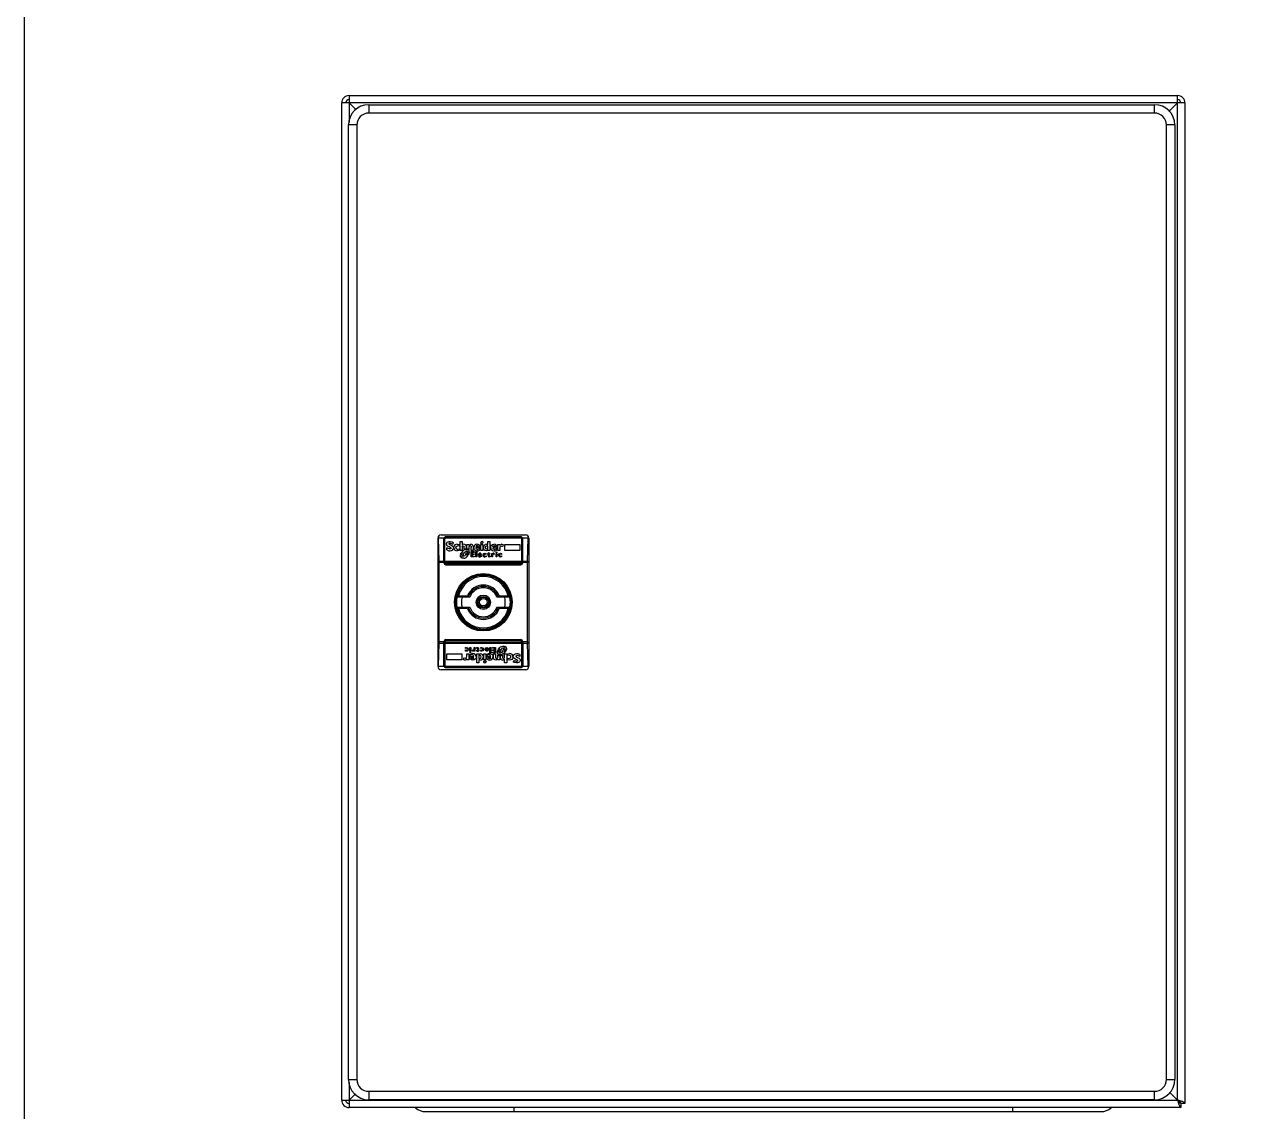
# Model space of a CAD drawing. Header units: millimetres. Extents: x 46697 to 52144, y 25488 to 34806.
# Drawn here: x 46738.1 to 47099.5, y 28172.3 to 28494.6 of the extents above; entities that cross this region are included whole.
import ezdxf

# ---------------------------------------------------------------- set-up
doc = ezdxf.new("R2010")
doc.units = ezdxf.units.MM
doc.layers.add('! NO PLOT !', color=7, linetype='Continuous', true_color=0xff75dd, plot=False)
doc.layers.add('000-PI-ORMAR', color=51, linetype='Continuous')

# ---------------------------------------------------------------- blocks, each defined once
blk = doc.blocks.new('NSYCRN325150_front')
at = {"layer": '000-PI-ORMAR'}
for p, q in [((48103.84, 28119.22), (48103.84, 28111.27)), ((48103.84, 28119.22), (48349.44, 28119.22)), ((48349.44, 27821.42), (48349.44, 28119.22)), ((48101.64, 27821.42), (48101.64, 28117.02)), ((48351.64, 28117.02), (48101.64, 28117.02)), ((48103.84, 28117.02), (48105.89, 28114.97)), ((48109.64, 28116.52), (48109.64, 28114.02)), ((48109.64, 28116.52), (48342.64, 28116.52)), ((48342.64, 28114.02), (48342.64, 28116.52)), ((48349.44, 28117.02), (48346.89, 28114.47)), ((48351.64, 28117.02), (48351.64, 27820.42)), ((48342.64, 28114.02), (48109.64, 28114.02)), ((48103.64, 27827.52), (48103.64, 28110.52)), ((48106.14, 28110.52), (48103.64, 28110.52)), ((48106.14, 28110.52), (48106.14, 27827.52)), ((48346.14, 27827.52), (48346.14, 28110.52)), ((48348.64, 28110.52), (48346.14, 28110.52)), ((48348.64, 28110.52), (48348.64, 27827.52)), ((48131.14, 27989.02), (48156.14, 27989.02)), ((48154.74, 27988.42), (48132.54, 27988.42)), ((48132.54, 27988.17), (48154.74, 27988.17)), ((48130.14, 27988.02), (48130.14, 27950.02)), ((48130.53, 27981.23), (48130.34, 27987.98)), ((48131.96, 27987.98), (48130.34, 27987.98)), ((48131.94, 27980.72), (48131.94, 27987.82)), ((48132.19, 27980.72), (48132.19, 27987.82)), ((48155.06, 27987.98), (48132.22, 27987.98)), ((48132.73, 27986.1), (48132.73, 27986.36)), ((48132.78, 27984.57), (48132.83, 27985.13)), ((48133.7, 27986.51), (48133.45, 27986.41)), ((48133.45, 27986.41), (48133.45, 27986.31)), ((48133.55, 27987.02), (48133.85, 27987.02)), ((48133.6, 27984.82), (48133.75, 27984.82)), ((48134.67, 27986.77), (48134.62, 27986.26)), ((48134.62, 27985.64), (48134.77, 27985.13)), ((48134.77, 27985.13), (48134.77, 27984.98)), ((48134.88, 27985.13), (48134.88, 27985.39)), ((48135.85, 27986.2), (48136.51, 27986.1)), ((48136.51, 27985.59), (48136.05, 27985.74)), ((48136.1, 27984.72), (48136.56, 27984.82)), ((48136.51, 27986.1), (48136.51, 27985.59)), ((48136.56, 27984.82), (48136.56, 27984.47)), ((48136.72, 27984.31), (48136.72, 27987.02)), ((48136.72, 27987.02), (48137.33, 27987.02)), ((48137.33, 27987.02), (48137.33, 27985.95)), ((48137.33, 27985.44), (48137.33, 27984.31)), ((48137.94, 27984.72), (48137.94, 27985.39)), ((48138.55, 27984.88), (48137.94, 27984.72)), ((48138.5, 27984.62), (48138.76, 27984.62)), ((48138.55, 27985.59), (48138.55, 27984.88)), ((48138.76, 27984.88), (48138.76, 27986.15)), ((48138.76, 27986.15), (48139.37, 27986.15)), ((48139.37, 27986.15), (48139.37, 27985.95)), ((48139.68, 27985.74), (48139.37, 27985.44)), ((48139.37, 27985.44), (48139.37, 27984.62)), ((48139.83, 27985.74), (48139.68, 27985.74)), ((48140.04, 27984.31), (48140.04, 27985.28)), ((48140.6, 27985.64), (48140.6, 27984.31)), ((48140.8, 27985.08), (48140.8, 27985.28)), ((48142.69, 27985.13), (48141.42, 27985.13)), ((48141.47, 27985.44), (48142.13, 27985.44)), ((48141.93, 27984.67), (48142.03, 27984.67)), ((48142.69, 27985.34), (48142.69, 27985.13)), ((48142.69, 27984.93), (48142.69, 27984.57)), ((48142.85, 27986.51), (48142.85, 27986.61)), ((48143, 27986.36), (48142.85, 27986.51)), ((48142.9, 27984.31), (48142.9, 27986.15)), ((48142.9, 27986.15), (48143.51, 27986.15)), ((48143.26, 27987.02), (48143.41, 27987.02)), ((48143.41, 27987.02), (48143.51, 27986.92)), ((48143.51, 27986.92), (48143.51, 27986.66)), ((48143.51, 27986.15), (48143.51, 27984.31)), ((48143.66, 27985.18), (48143.66, 27985.28)), ((48144.53, 27986.2), (48144.99, 27986.1)), ((48144.99, 27985.69), (48144.69, 27985.74)), ((48144.99, 27986.1), (48144.99, 27987.02)), ((48144.99, 27987.02), (48145.61, 27987.02)), ((48144.99, 27984.88), (48144.99, 27985.69)), ((48145.61, 27987.02), (48145.61, 27984.31)), ((48145.81, 27985.13), (48145.81, 27985.34)), ((48146.42, 27985.44), (48147.14, 27985.44)), ((48147.7, 27985.13), (48146.42, 27985.08)), ((48146.93, 27984.67), (48147.09, 27984.67)), ((48147.7, 27985.28), (48147.7, 27985.13)), ((48147.7, 27984.93), (48147.7, 27984.57)), ((48147.96, 27984.31), (48147.96, 27986.15)), ((48147.96, 27986.15), (48148.57, 27986.15)), ((48148.57, 27986.15), (48148.62, 27985.8)), ((48148.57, 27984.98), (48148.57, 27984.31)), ((48149.28, 27985.49), (48148.98, 27985.59)), ((48150.05, 27984.31), (48150.05, 27986.15)), ((48150.05, 27986.15), (48154.44, 27986.15)), ((48154.44, 27986.15), (48154.44, 27984.31)), ((48155.09, 27980.72), (48155.09, 27987.82)), ((48156.94, 27987.98), (48155.32, 27987.98)), ((48155.34, 27980.72), (48155.34, 27987.82)), ((48156.75, 27981.23), (48156.94, 27987.98)), ((48157.14, 27988.02), (48157.14, 27950.02)), ((48130.53, 27981.23), (48131.94, 27981.23)), ((48132.19, 27981.23), (48155.09, 27981.23)), ((48137.33, 27984.31), (48136.72, 27984.31)), ((48136.82, 27983.04), (48136.92, 27983.14)), ((48136.82, 27982.78), (48136.82, 27983.04)), ((48137.38, 27983.34), (48136.92, 27983.39)), ((48136.92, 27983.14), (48137.33, 27983.14)), ((48137.07, 27983.6), (48137.43, 27983.6)), ((48137.48, 27983.75), (48137.18, 27983.8)), ((48137.23, 27982.58), (48137.38, 27982.58)), ((48137.33, 27983.14), (48137.38, 27983.34)), ((48137.43, 27983.6), (48137.48, 27983.75)), ((48137.84, 27982.07), (48137.43, 27982.07)), ((48139.07, 27984.06), (48138.45, 27984.06)), ((48138.45, 27983.29), (48138.61, 27983.8)), ((48138.61, 27983.8), (48139.01, 27983.8)), ((48138.86, 27983.14), (48138.76, 27983.04)), ((48138.76, 27983.04), (48138.76, 27982.93)), ((48138.76, 27982.93), (48139.17, 27982.93)), ((48138.96, 27983.55), (48138.86, 27983.39)), ((48138.86, 27983.39), (48139.37, 27983.39)), ((48139.32, 27983.14), (48138.86, 27983.14)), ((48139.47, 27983.55), (48138.96, 27983.55)), ((48139.01, 27983.8), (48139.07, 27984.06)), ((48139.37, 27983.39), (48139.32, 27983.14)), ((48139.47, 27983.91), (48139.47, 27983.55)), ((48140.6, 27984.31), (48140.04, 27984.31)), ((48140.04, 27982.47), (48140.04, 27984.06)), ((48140.04, 27984.06), (48140.96, 27984.06)), ((48140.96, 27982.47), (48140.04, 27982.47)), ((48140.29, 27983.8), (48140.29, 27983.39)), ((48140.96, 27983.8), (48140.29, 27983.8)), ((48140.29, 27983.39), (48140.91, 27983.39)), ((48140.29, 27983.14), (48140.29, 27982.68)), ((48140.91, 27983.14), (48140.29, 27983.14)), ((48140.29, 27982.68), (48140.96, 27982.68)), ((48140.91, 27983.39), (48140.91, 27983.14)), ((48140.96, 27984.06), (48140.96, 27983.8)), ((48140.96, 27982.68), (48140.96, 27982.47)), ((48141.42, 27982.47), (48141.42, 27984.06)), ((48141.42, 27984.06), (48141.67, 27984.06)), ((48141.67, 27982.47), (48141.42, 27982.47)), ((48141.67, 27984.06), (48141.67, 27982.47)), ((48142.54, 27983.29), (48142.39, 27983.14)), ((48142.39, 27983.14), (48142.85, 27983.14)), ((48143.1, 27982.93), (48142.39, 27982.93)), ((48142.69, 27983.29), (48142.54, 27983.29)), ((48142.59, 27982.68), (48142.69, 27982.68)), ((48143.05, 27982.53), (48142.64, 27982.42)), ((48142.85, 27983.14), (48142.69, 27983.29)), ((48142.69, 27982.68), (48143.05, 27982.78)), ((48143.51, 27984.31), (48142.9, 27984.31)), ((48143.05, 27982.78), (48143.05, 27982.53)), ((48143.56, 27982.88), (48143.56, 27983.09)), ((48143.82, 27982.99), (48143.82, 27982.88)), ((48143.82, 27982.88), (48144.07, 27982.68)), ((48144.38, 27983.19), (48144.07, 27983.29)), ((48144.07, 27982.68), (48144.43, 27982.73)), ((48144.43, 27982.47), (48144.07, 27982.42)), ((48144.12, 27983.55), (48144.38, 27983.5)), ((48144.38, 27983.5), (48144.38, 27983.19)), ((48144.43, 27982.73), (48144.43, 27982.47)), ((48144.99, 27984.42), (48144.53, 27984.26)), ((48144.89, 27983.34), (48145.3, 27983.75)), ((48145.04, 27983.29), (48144.89, 27983.34)), ((48144.99, 27984.31), (48144.99, 27984.42)), ((48145.61, 27984.31), (48144.99, 27984.31)), ((48145.04, 27982.83), (48145.04, 27983.29)), ((48145.3, 27983.75), (48145.3, 27983.5)), ((48145.3, 27983.5), (48145.61, 27983.5)), ((48145.3, 27983.29), (48145.3, 27982.78)), ((48145.61, 27983.29), (48145.3, 27983.29)), ((48145.3, 27982.78), (48145.4, 27982.68)), ((48145.66, 27982.47), (48145.35, 27982.42)), ((48145.4, 27982.68), (48145.66, 27982.73)), ((48145.61, 27983.5), (48145.61, 27983.29)), ((48145.66, 27982.73), (48145.66, 27982.47)), ((48146.12, 27982.47), (48146.12, 27983.5)), ((48146.12, 27983.5), (48146.37, 27983.5)), ((48146.37, 27982.47), (48146.12, 27982.47)), ((48146.37, 27983.5), (48146.37, 27983.39)), ((48146.37, 27982.93), (48146.37, 27982.47)), ((48146.78, 27983.19), (48146.58, 27983.29)), ((48146.93, 27983.39), (48146.78, 27983.19)), ((48147.39, 27983.8), (48147.5, 27983.91)), ((48147.39, 27983.7), (48147.39, 27983.8)), ((48147.65, 27983.7), (48147.39, 27983.7)), ((48147.39, 27982.47), (48147.39, 27983.5)), ((48147.39, 27983.5), (48147.65, 27983.5)), ((48147.65, 27982.47), (48147.39, 27982.47)), ((48147.5, 27983.91), (48147.65, 27983.91)), ((48147.65, 27983.91), (48147.65, 27983.7)), ((48147.65, 27983.5), (48147.65, 27982.47)), ((48148.57, 27984.31), (48147.96, 27984.31)), ((48148.67, 27983.29), (48148.57, 27983.29)), ((48148.98, 27982.47), (48148.62, 27982.42)), ((48148.98, 27983.19), (48148.67, 27983.29)), ((48148.72, 27983.55), (48148.98, 27983.5)), ((48148.72, 27982.68), (48148.98, 27982.73)), ((48148.98, 27983.5), (48148.98, 27983.19)), ((48148.98, 27982.73), (48148.98, 27982.47)), ((48154.44, 27984.31), (48150.05, 27984.31)), ((48155.34, 27981.23), (48156.75, 27981.23)), ((48130.53, 27957.27), (48130.53, 27980.77)), ((48131.94, 27980.77), (48130.53, 27980.77)), ((48155.09, 27980.77), (48132.19, 27980.77)), ((48154.74, 27980.37), (48132.54, 27980.37)), ((48132.54, 27980.12), (48154.74, 27980.12)), ((48156.75, 27980.77), (48155.34, 27980.77)), ((48156.75, 27957.27), (48156.75, 27980.77)), ((48139.61, 27970.52), (48135.78, 27970.52)), ((48136.28, 27970.92), (48138.91, 27970.92)), ((48151.5, 27970.52), (48147.67, 27970.52)), ((48148.37, 27970.92), (48151, 27970.92)), ((48135.78, 27967.52), (48139.61, 27967.52)), ((48138.91, 27967.12), (48136.28, 27967.12)), ((48147.67, 27967.52), (48151.5, 27967.52)), ((48151, 27967.12), (48148.37, 27967.12)), ((48130.34, 27950.07), (48130.53, 27956.82)), ((48131.94, 27957.27), (48130.53, 27957.27)), ((48131.94, 27956.82), (48130.53, 27956.82)), ((48131.94, 27950.22), (48131.94, 27957.32)), ((48132.19, 27957.32), (48132.19, 27950.22)), ((48132.19, 27957.27), (48155.09, 27957.27)), ((48155.09, 27956.82), (48132.19, 27956.82)), ((48132.54, 27957.92), (48154.74, 27957.92)), ((48154.74, 27957.67), (48132.54, 27957.67)), ((48138.3, 27955.57), (48138.66, 27955.63)), ((48141.62, 27955.57), (48141.93, 27955.63)), ((48142.85, 27955.57), (48143.21, 27955.63)), ((48144.23, 27955.52), (48144.64, 27955.63)), ((48149.44, 27955.98), (48149.85, 27955.98)), ((48155.09, 27950.22), (48155.09, 27957.32)), ((48155.34, 27957.32), (48155.34, 27950.22)), ((48156.75, 27957.27), (48155.34, 27957.27)), ((48156.75, 27956.82), (48155.34, 27956.82)), ((48156.94, 27950.07), (48156.75, 27956.82)), ((48132.84, 27951.9), (48132.84, 27953.74)), ((48132.84, 27953.74), (48137.23, 27953.74)), ((48137.23, 27953.74), (48137.23, 27951.9)), ((48138, 27952.56), (48138.3, 27952.46)), ((48138.3, 27955.32), (48138.3, 27955.57)), ((48138.56, 27955.37), (48138.3, 27955.32)), ((48138.3, 27954.55), (48138.3, 27954.86)), ((48138.3, 27954.86), (48138.61, 27954.76)), ((48138.56, 27954.5), (48138.3, 27954.55)), ((48138.61, 27954.76), (48138.71, 27954.76)), ((48138.71, 27951.9), (48138.66, 27952.25)), ((48138.71, 27953.07), (48138.71, 27953.74)), ((48138.71, 27953.74), (48139.32, 27953.74)), ((48139.32, 27953.74), (48139.32, 27951.9)), ((48139.58, 27953.12), (48139.58, 27953.48)), ((48139.58, 27952.92), (48140.86, 27952.97)), ((48139.58, 27952.76), (48139.58, 27952.92)), ((48139.63, 27954.55), (48139.63, 27955.57)), ((48139.63, 27955.57), (48139.89, 27955.57)), ((48139.89, 27954.55), (48139.63, 27954.55)), ((48139.63, 27954.14), (48139.63, 27954.35)), ((48139.63, 27954.35), (48139.89, 27954.35)), ((48139.78, 27954.14), (48139.63, 27954.14)), ((48139.89, 27954.25), (48139.78, 27954.14)), ((48139.89, 27955.57), (48139.89, 27954.55)), ((48139.89, 27954.35), (48139.89, 27954.25)), ((48140.86, 27952.61), (48140.14, 27952.61)), ((48140.35, 27953.38), (48140.19, 27953.38)), ((48140.35, 27954.66), (48140.5, 27954.86)), ((48140.5, 27954.86), (48140.7, 27954.76)), ((48140.91, 27955.11), (48140.91, 27955.57)), ((48140.91, 27955.57), (48141.16, 27955.57)), ((48140.91, 27954.55), (48140.91, 27954.66)), ((48141.16, 27954.55), (48140.91, 27954.55)), ((48141.16, 27955.57), (48141.16, 27954.55)), ((48141.47, 27952.92), (48141.47, 27952.71)), ((48141.62, 27955.32), (48141.62, 27955.57)), ((48141.88, 27955.37), (48141.62, 27955.32)), ((48141.67, 27954.55), (48141.67, 27954.76)), ((48141.67, 27954.76), (48141.98, 27954.76)), ((48141.98, 27954.55), (48141.67, 27954.55)), ((48141.67, 27951.03), (48141.67, 27953.74)), ((48141.67, 27953.74), (48142.29, 27953.74)), ((48141.98, 27955.27), (48141.88, 27955.37)), ((48141.98, 27954.76), (48141.98, 27955.27)), ((48142.39, 27954.71), (48141.98, 27954.3)), ((48141.98, 27954.3), (48141.98, 27954.55)), ((48142.24, 27955.22), (48142.24, 27954.76)), ((48142.24, 27954.76), (48142.39, 27954.71)), ((48142.29, 27953.63), (48142.75, 27953.79)), ((48142.29, 27953.74), (48142.29, 27953.63)), ((48142.29, 27953.17), (48142.29, 27952.36)), ((48142.29, 27952.36), (48142.59, 27952.31)), ((48142.85, 27955.32), (48142.85, 27955.57)), ((48143.21, 27955.37), (48142.85, 27955.32)), ((48142.9, 27954.55), (48142.9, 27954.86)), ((48142.9, 27954.86), (48143.21, 27954.76)), ((48143.16, 27954.5), (48142.9, 27954.55)), ((48143.46, 27955.17), (48143.21, 27955.37)), ((48143.46, 27955.06), (48143.46, 27955.17)), ((48143.62, 27952.87), (48143.62, 27952.76)), ((48143.72, 27955.17), (48143.72, 27954.96)), ((48143.77, 27951.9), (48143.77, 27953.74)), ((48143.77, 27953.74), (48144.38, 27953.74)), ((48144.18, 27955.11), (48144.89, 27955.11)), ((48144.23, 27955.27), (48144.23, 27955.52)), ((48144.59, 27955.37), (48144.23, 27955.27)), ((48144.38, 27953.74), (48144.38, 27951.9)), ((48144.43, 27954.91), (48144.59, 27954.76)), ((48144.89, 27954.91), (48144.43, 27954.91)), ((48144.69, 27955.37), (48144.59, 27955.37)), ((48144.59, 27954.76), (48144.74, 27954.76)), ((48144.59, 27953.12), (48144.59, 27953.48)), ((48144.59, 27952.71), (48144.59, 27952.92)), ((48144.59, 27952.92), (48145.86, 27952.92)), ((48144.74, 27954.76), (48144.89, 27954.91)), ((48145.81, 27952.61), (48145.15, 27952.61)), ((48145.35, 27953.38), (48145.25, 27953.38)), ((48145.61, 27953.99), (48145.61, 27955.57)), ((48145.61, 27955.57), (48145.86, 27955.57)), ((48145.86, 27953.99), (48145.61, 27953.99)), ((48145.86, 27955.57), (48145.86, 27953.99)), ((48146.32, 27955.37), (48146.32, 27955.57)), ((48146.32, 27955.57), (48147.24, 27955.57)), ((48146.99, 27955.37), (48146.32, 27955.37)), ((48146.32, 27953.99), (48146.32, 27954.25)), ((48146.32, 27954.25), (48146.99, 27954.25)), ((48147.24, 27953.99), (48146.32, 27953.99)), ((48146.38, 27954.66), (48146.38, 27954.91)), ((48146.38, 27954.91), (48146.99, 27954.91)), ((48146.99, 27954.66), (48146.38, 27954.66)), ((48146.48, 27952.97), (48146.48, 27952.76)), ((48146.68, 27952.41), (48146.68, 27953.74)), ((48146.68, 27953.74), (48147.24, 27953.74)), ((48146.99, 27954.91), (48146.99, 27955.37)), ((48146.99, 27954.25), (48146.99, 27954.66)), ((48147.24, 27955.57), (48147.24, 27953.99)), ((48147.24, 27953.74), (48147.24, 27952.76)), ((48147.45, 27952.31), (48147.6, 27952.31)), ((48147.6, 27952.31), (48147.91, 27952.61)), ((48147.81, 27954.14), (48147.81, 27954.5)), ((48147.81, 27954.5), (48148.32, 27954.5)), ((48147.91, 27954.66), (48147.96, 27954.91)), ((48148.42, 27954.66), (48147.91, 27954.66)), ((48147.91, 27952.61), (48147.91, 27953.43)), ((48147.91, 27951.9), (48147.91, 27952.1)), ((48147.96, 27954.91), (48148.42, 27954.91)), ((48148.52, 27955.11), (48148.11, 27955.11)), ((48148.27, 27954.25), (48148.21, 27953.99)), ((48148.21, 27953.99), (48148.83, 27953.99)), ((48148.67, 27954.25), (48148.27, 27954.25)), ((48148.32, 27954.5), (48148.42, 27954.66)), ((48148.42, 27954.91), (48148.52, 27955.01)), ((48148.52, 27955.01), (48148.52, 27955.11)), ((48148.78, 27953.43), (48148.52, 27953.43)), ((48148.52, 27953.17), (48148.52, 27951.9)), ((48148.83, 27954.76), (48148.67, 27954.25)), ((48148.73, 27953.17), (48149.34, 27953.33)), ((48148.73, 27952.46), (48148.73, 27953.17)), ((48149.34, 27953.33), (48149.34, 27952.66)), ((48149.85, 27954.45), (48149.8, 27954.3)), ((48149.8, 27954.3), (48150.1, 27954.25)), ((48150.21, 27954.45), (48149.85, 27954.45)), ((48150.05, 27955.47), (48149.9, 27955.47)), ((48149.95, 27954.91), (48149.9, 27954.71)), ((48149.9, 27954.71), (48150.36, 27954.66)), ((48150.36, 27954.91), (48149.95, 27954.91)), ((48149.95, 27952.61), (48149.95, 27953.74)), ((48149.95, 27953.74), (48150.56, 27953.74)), ((48149.95, 27951.03), (48149.95, 27952.1)), ((48150.46, 27955.01), (48150.36, 27954.91)), ((48150.46, 27955.27), (48150.46, 27955.01)), ((48150.56, 27953.74), (48150.56, 27951.03)), ((48150.72, 27953.22), (48150.72, 27953.58)), ((48151.18, 27953.33), (48150.72, 27953.22)), ((48150.77, 27951.95), (48150.77, 27952.46)), ((48150.77, 27952.46), (48151.23, 27952.31)), ((48152.4, 27952.92), (48152.4, 27952.66)), ((48152.51, 27952.92), (48152.51, 27953.07)), ((48152.66, 27952.41), (48152.51, 27952.92)), ((48153.68, 27953.22), (48153.53, 27953.22)), ((48154.5, 27953.48), (48154.45, 27952.92)), ((48130.34, 27950.07), (48131.96, 27950.07)), ((48156.14, 27949.02), (48131.14, 27949.02)), ((48132.22, 27950.07), (48155.06, 27950.07)), ((48154.74, 27949.87), (48132.54, 27949.87)), ((48132.54, 27949.62), (48154.74, 27949.62)), ((48137.23, 27951.9), (48132.84, 27951.9)), ((48139.32, 27951.9), (48138.71, 27951.9)), ((48142.29, 27951.03), (48141.67, 27951.03)), ((48142.29, 27951.95), (48142.29, 27951.03)), ((48142.75, 27951.85), (48142.29, 27951.95)), ((48144.38, 27951.9), (48143.77, 27951.9)), ((48143.77, 27951.13), (48143.77, 27951.39)), ((48143.87, 27951.03), (48143.77, 27951.13)), ((48144.02, 27951.03), (48143.87, 27951.03)), ((48144.28, 27951.69), (48144.43, 27951.54)), ((48144.43, 27951.54), (48144.43, 27951.44)), ((48148.52, 27951.9), (48147.91, 27951.9)), ((48150.56, 27951.03), (48149.95, 27951.03)), ((48151.43, 27951.85), (48150.77, 27951.95)), ((48152.61, 27951.28), (48152.66, 27951.79)), ((48153.73, 27951.03), (48153.43, 27951.03)), ((48153.58, 27951.54), (48153.83, 27951.64)), ((48153.83, 27951.64), (48153.83, 27951.74)), ((48154.55, 27951.95), (48154.55, 27951.69)), ((48155.32, 27950.07), (48156.94, 27950.07)), ((48103.64, 27827.52), (48106.14, 27827.52)), ((48103.84, 27826.78), (48103.84, 27819.22)), ((48346.14, 27827.52), (48348.64, 27827.52)), ((48105.69, 27823.28), (48103.84, 27821.42)), ((48109.64, 27824.02), (48342.64, 27824.02)), ((48109.64, 27824.02), (48109.64, 27821.52)), ((48342.64, 27821.52), (48342.64, 27824.02)), ((48349.44, 27821.42), (48347.09, 27823.78)), ((48101.64, 27821.42), (48349.44, 27821.42)), ((48350.44, 27819.22), (48103.84, 27819.22)), ((48342.64, 27821.52), (48109.64, 27821.52)), ((48152.64, 27819.22), (48152.64, 27818)), ((48300.64, 27818), (48300.64, 27819.22)), ((48349.84, 27821.02), (48349.53, 27821.34)), ((48350.29, 27820.58), (48349.84, 27821.03)), ((48350.16, 27820.59), (48350.29, 27820.57)), ((48350.29, 27820.58), (48350.27, 27820.71)), ((48350.31, 27820.42), (48350.29, 27820.58)), ((48350.29, 27820.57), (48350.44, 27820.56)), ((48351.64, 27820.42), (48350.44, 27820.42)), ((48350.44, 27820.42), (48350.44, 27819.22)), ((48126.52, 27818), (48326.76, 27818))]:
    blk.add_line(p, q, dxfattribs=at)
for radius in [8.53, 8.33, 8.15, 8.05, 2.13, 1.73, 1.52, 1.12]:
    blk.add_circle((48143.64, 27969.02), radius, dxfattribs=at)
for centre, radius, start, end in [((48103.84, 28117.02), 2.2, 90, 180), ((48349.44, 28117.02), 2.2, 0, 90), ((48103.84, 28117.02), 1, 90, 180), ((48109.64, 28110.52), 6, 90, 180), ((48342.64, 28110.52), 6, 0, 90), ((48349.44, 28117.02), 1, 0, 90), ((48109.64, 28110.52), 3.5, 89.9988, 180.0012), ((48342.64, 28110.52), 3.5, 359.9988, 90.0012), ((48131.14, 27988.02), 1, 90, 180), ((48132.54, 27987.82), 0.6, 90, 180), ((48132.54, 27987.82), 0.35, 90, 180), ((48154.74, 27987.82), 0.6, 0, 90), ((48154.74, 27987.82), 0.35, 0, 90), ((48156.14, 27988.02), 1, 0, 90), ((48132.54, 27980.72), 0.6, 180, 270), ((48132.54, 27980.72), 0.35, 180, 270), ((48154.74, 27980.72), 0.6, 270, 0), ((48154.74, 27980.72), 0.35, 270, 0), ((48143.64, 27969.02), 8, 10.8069, 169.1931), ((48143.64, 27969.02), 7.6, 14.4775, 165.5225), ((48143.64, 27969.02), 5.1, 21.8729, 158.1271), ((48143.64, 27969.02), 4.7, 18.6115, 161.3885), ((48143.64, 27969.02), 8, 169.5948, 190.4028), ((48148.64, 27954.98), 20.18, 127.7821, 129.5992), ((48143.64, 27969.02), 6.5, 166.6576, 193.3424), ((48152.82, 27980.32), 16.79, 214.0306, 215.6939), ((48143.64, 27969.02), 4.3, 20.4162, 159.5838), ((48134.41, 27980.36), 16.85, 324.3089, 325.9666), ((48143.64, 27969.02), 6.5, 346.6576, 13.3424), ((48138.64, 27954.98), 20.18, 50.4008, 52.2179), ((48143.64, 27969.02), 8, 349.5948, 10.4028), ((48143.64, 27969.02), 8, 190.8069, 349.1931), ((48148.64, 27983.07), 20.18, 230.4008, 232.2179), ((48143.64, 27969.02), 7.6, 194.4775, 345.5225), ((48152.87, 27957.69), 16.85, 144.3089, 145.9666), ((48143.64, 27969.02), 5.1, 201.8729, 338.1271), ((48143.64, 27969.02), 4.7, 198.6115, 341.3885), ((48143.64, 27969.02), 4.3, 200.4162, 339.5838), ((48134.46, 27957.73), 16.79, 34.0306, 35.6939), ((48138.64, 27983.07), 20.18, 307.7821, 309.5992), ((48132.54, 27957.32), 0.6, 90, 180), ((48132.54, 27957.32), 0.35, 90, 180), ((48154.74, 27957.32), 0.6, 0, 90), ((48154.74, 27957.32), 0.35, 0, 90), ((48131.14, 27950.02), 1, 180, 270), ((48132.54, 27950.22), 0.6, 180, 270), ((48132.54, 27950.22), 0.35, 180, 270), ((48154.74, 27950.22), 0.6, 270, 0), ((48154.74, 27950.22), 0.35, 270, 0), ((48156.14, 27950.02), 1, 270, 0), ((48109.64, 27827.52), 6, 180, 270), ((48109.64, 27827.52), 3.5, 179.9988, 270.0012), ((48342.64, 27827.52), 6, 270, 0), ((48342.64, 27827.52), 3.5, 269.9988, 0.0012), ((48103.84, 27821.42), 2.2, 180, 270), ((48103.84, 27821.42), 1, 180, 270), ((48126.52, 27822.5), 4.5, 228.759, 270), ((48326.76, 27822.5), 4.5, 270, 311.241)]:
    blk.add_arc(centre, radius, start, end, dxfattribs=at)
for centre, start_param, end_param in [((48130.22, 27987.52), -1.26513, -0.789163), ((48157.06, 27987.52), 0.789163, 1.26513), ((48130.4, 27980.77), -1.570796, -1.26513), ((48156.88, 27980.77), 1.26513, 1.570796), ((48130.4, 27957.27), -1.876462, -1.570796), ((48156.88, 27957.27), -4.712389, -4.406723), ((48130.22, 27950.52), -2.35243, -1.876462), ((48157.06, 27950.52), -4.406723, -3.930755)]:
    blk.add_ellipse(centre, major_axis=(0, 1.5), ratio=0.087489, start_param=start_param, end_param=end_param, dxfattribs=at)
for points in [[(48132.73, 27986.36), (48132.73, 27986.73), (48133, 27986.95), (48133.55, 27987.02)], [(48132.73, 27986.1), (48132.73, 27985.95), (48132.83, 27985.78), (48133.04, 27985.59)], [(48132.78, 27984.57), (48133.02, 27984.37), (48133.33, 27984.26), (48133.7, 27984.26)], [(48133.6, 27984.82), (48133.39, 27984.82), (48133.14, 27984.93), (48132.83, 27985.13)], [(48134.06, 27985.03), (48134.06, 27985.13), (48133.72, 27985.32), (48133.04, 27985.59)], [(48133.45, 27986.31), (48133.45, 27986.24), (48133.84, 27986.02), (48134.62, 27985.64)], [(48133.7, 27986.51), (48133.96, 27986.51), (48134.26, 27986.42), (48134.62, 27986.26)], [(48133.7, 27984.26), (48134.43, 27984.33), (48134.77, 27984.57), (48134.77, 27984.98)], [(48134.06, 27985.03), (48134.02, 27984.89), (48133.92, 27984.82), (48133.75, 27984.82)], [(48133.85, 27987.02), (48134.36, 27987.02), (48134.63, 27986.9), (48134.67, 27986.77)], [(48135.85, 27986.2), (48135.35, 27986.2), (48135.03, 27985.93), (48134.88, 27985.39)], [(48134.88, 27985.13), (48134.88, 27984.63), (48135.21, 27984.34), (48135.9, 27984.26)], [(48135.49, 27985.23), (48135.49, 27985.48), (48135.67, 27985.65), (48136.05, 27985.74)], [(48135.49, 27985.23), (48135.49, 27984.94), (48135.69, 27984.77), (48136.1, 27984.72)], [(48138.5, 27984.62), (48138.06, 27984.62), (48137.62, 27984.35), (48137.18, 27983.8)], [(48137.84, 27986.2), (48137.63, 27986.15), (48137.46, 27986.07), (48137.33, 27985.95)], [(48137.33, 27985.44), (48137.41, 27985.58), (48137.53, 27985.69), (48137.69, 27985.74)], [(48137.69, 27985.74), (48137.86, 27985.69), (48137.94, 27985.58), (48137.94, 27985.39)], [(48138.55, 27985.59), (48138.55, 27985.94), (48138.32, 27986.15), (48137.84, 27986.2)], [(48138.76, 27984.88), (48138.98, 27984.88), (48139.18, 27984.79), (48139.37, 27984.62)], [(48139.47, 27983.91), (48139.47, 27984.38), (48139.24, 27984.62), (48138.76, 27984.62)], [(48139.37, 27985.95), (48139.61, 27986.12), (48139.79, 27986.2), (48139.93, 27986.2)], [(48139.83, 27985.74), (48139.97, 27985.7), (48140.04, 27985.54), (48140.04, 27985.28)], [(48140.6, 27985.64), (48140.6, 27985.93), (48140.37, 27986.12), (48139.93, 27986.2)], [(48141.72, 27986.2), (48141.2, 27986.2), (48140.89, 27985.9), (48140.8, 27985.28)], [(48140.8, 27985.08), (48140.8, 27984.63), (48141.14, 27984.36), (48141.82, 27984.26)], [(48141.93, 27984.67), (48141.66, 27984.67), (48141.49, 27984.82), (48141.42, 27985.13)], [(48141.77, 27985.8), (48141.57, 27985.8), (48141.47, 27985.67), (48141.47, 27985.44)], [(48142.69, 27985.34), (48142.69, 27985.83), (48142.37, 27986.12), (48141.72, 27986.2)], [(48141.77, 27985.8), (48142.01, 27985.8), (48142.13, 27985.67), (48142.13, 27985.44)], [(48141.82, 27984.26), (48142.21, 27984.26), (48142.5, 27984.37), (48142.69, 27984.57)], [(48142.69, 27984.93), (48142.43, 27984.75), (48142.23, 27984.67), (48142.03, 27984.67)], [(48143.26, 27987.02), (48142.98, 27987.02), (48142.85, 27986.88), (48142.85, 27986.61)], [(48143, 27986.36), (48143.26, 27986.36), (48143.41, 27986.46), (48143.51, 27986.66)], [(48144.53, 27986.2), (48144.05, 27986.2), (48143.76, 27985.9), (48143.66, 27985.28)], [(48144.53, 27984.26), (48144.05, 27984.26), (48143.76, 27984.57), (48143.66, 27985.18)], [(48144.28, 27985.18), (48144.28, 27985.56), (48144.41, 27985.74), (48144.69, 27985.74)], [(48144.69, 27984.72), (48144.41, 27984.72), (48144.28, 27984.88), (48144.28, 27985.18)], [(48144.99, 27984.88), (48144.96, 27984.77), (48144.86, 27984.72), (48144.69, 27984.72)], [(48145.81, 27985.34), (48145.81, 27985.83), (48146.13, 27986.12), (48146.78, 27986.2)], [(48145.81, 27985.13), (48145.81, 27984.63), (48146.15, 27984.34), (48146.83, 27984.26)], [(48146.42, 27985.44), (48146.48, 27985.67), (48146.6, 27985.8), (48146.78, 27985.8)], [(48146.93, 27984.67), (48146.68, 27984.67), (48146.51, 27984.81), (48146.42, 27985.08)], [(48147.7, 27985.28), (48147.7, 27985.8), (48147.39, 27986.11), (48146.78, 27986.2)], [(48146.78, 27985.8), (48147.02, 27985.8), (48147.14, 27985.67), (48147.14, 27985.44)], [(48146.83, 27984.26), (48147.22, 27984.26), (48147.51, 27984.37), (48147.7, 27984.57)], [(48147.7, 27984.93), (48147.4, 27984.75), (48147.21, 27984.67), (48147.09, 27984.67)], [(48148.57, 27984.98), (48148.57, 27985.33), (48148.7, 27985.53), (48148.98, 27985.59)], [(48149.13, 27986.2), (48148.79, 27986.12), (48148.62, 27985.98), (48148.62, 27985.8)], [(48149.13, 27986.2), (48149.37, 27986.12), (48149.49, 27986.05), (48149.49, 27986)], [(48149.49, 27986), (48149.43, 27985.66), (48149.36, 27985.49), (48149.28, 27985.49)], [(48136.56, 27984.47), (48136.56, 27984.37), (48136.34, 27984.3), (48135.9, 27984.26)], [(48137.43, 27982.07), (48137.08, 27982.07), (48136.88, 27982.3), (48136.82, 27982.78)], [(48136.92, 27983.39), (48136.97, 27983.53), (48137.02, 27983.6), (48137.07, 27983.6)], [(48137.23, 27982.58), (48137.23, 27982.81), (48137.4, 27982.93), (48137.74, 27982.93)], [(48138.45, 27983.29), (48138.45, 27982.81), (48138.1, 27982.58), (48137.38, 27982.58)], [(48137.74, 27982.93), (48137.87, 27983.68), (48138.11, 27984.06), (48138.45, 27984.06)], [(48137.84, 27982.07), (48138.29, 27982.07), (48138.73, 27982.35), (48139.17, 27982.93)], [(48142.74, 27983.55), (48142.34, 27983.55), (48142.13, 27983.36), (48142.13, 27982.99)], [(48142.13, 27982.99), (48142.13, 27982.67), (48142.3, 27982.5), (48142.64, 27982.42)], [(48142.59, 27982.68), (48142.52, 27982.69), (48142.45, 27982.78), (48142.39, 27982.93)], [(48143.1, 27982.93), (48143.1, 27983.26), (48142.98, 27983.46), (48142.74, 27983.55)], [(48143.56, 27983.09), (48143.56, 27983.39), (48143.75, 27983.55), (48144.12, 27983.55)], [(48143.56, 27982.88), (48143.56, 27982.62), (48143.73, 27982.47), (48144.07, 27982.42)], [(48143.82, 27982.99), (48143.82, 27983.19), (48143.9, 27983.29), (48144.07, 27983.29)], [(48145.04, 27982.83), (48145.04, 27982.63), (48145.15, 27982.49), (48145.35, 27982.42)], [(48146.73, 27983.55), (48146.61, 27983.55), (48146.5, 27983.5), (48146.37, 27983.39)], [(48146.37, 27982.93), (48146.37, 27983.12), (48146.44, 27983.23), (48146.58, 27983.29)], [(48146.93, 27983.39), (48146.93, 27983.45), (48146.86, 27983.5), (48146.73, 27983.55)], [(48148.11, 27982.99), (48148.11, 27983.34), (48148.31, 27983.53), (48148.72, 27983.55)], [(48148.62, 27982.42), (48148.34, 27982.42), (48148.17, 27982.61), (48148.11, 27982.99)], [(48148.57, 27983.29), (48148.5, 27983.29), (48148.43, 27983.19), (48148.36, 27982.99)], [(48148.72, 27982.68), (48148.48, 27982.68), (48148.36, 27982.78), (48148.36, 27982.99)], [(48138.66, 27955.63), (48138.94, 27955.63), (48139.11, 27955.44), (48139.17, 27955.06)], [(48141.93, 27955.63), (48142.13, 27955.56), (48142.24, 27955.42), (48142.24, 27955.22)], [(48143.21, 27955.63), (48143.55, 27955.58), (48143.72, 27955.43), (48143.72, 27955.17)], [(48144.64, 27955.63), (48144.98, 27955.55), (48145.15, 27955.38), (48145.15, 27955.06)], [(48148.11, 27955.11), (48148.55, 27955.7), (48148.99, 27955.98), (48149.44, 27955.98)], [(48149.85, 27955.98), (48150.2, 27955.98), (48150.4, 27955.75), (48150.46, 27955.27)], [(48137.79, 27952.05), (48137.85, 27952.39), (48137.92, 27952.56), (48138, 27952.56)], [(48138.15, 27951.85), (48137.91, 27951.93), (48137.79, 27952), (48137.79, 27952.05)], [(48138.15, 27951.85), (48138.49, 27951.93), (48138.66, 27952.07), (48138.66, 27952.25)], [(48138.3, 27952.46), (48138.58, 27952.52), (48138.71, 27952.72), (48138.71, 27953.07)], [(48138.92, 27955.06), (48138.92, 27955.27), (48138.8, 27955.37), (48138.56, 27955.37)], [(48139.17, 27955.06), (48139.17, 27954.71), (48138.97, 27954.52), (48138.56, 27954.5)], [(48138.71, 27954.76), (48138.78, 27954.76), (48138.85, 27954.86), (48138.92, 27955.06)], [(48139.58, 27953.48), (48139.77, 27953.68), (48140.06, 27953.79), (48140.45, 27953.79)], [(48140.19, 27953.38), (48140.07, 27953.38), (48139.88, 27953.29), (48139.58, 27953.12)], [(48140.5, 27951.85), (48139.89, 27951.94), (48139.58, 27952.25), (48139.58, 27952.76)], [(48140.5, 27952.25), (48140.26, 27952.25), (48140.14, 27952.38), (48140.14, 27952.61)], [(48140.55, 27954.5), (48140.42, 27954.55), (48140.35, 27954.6), (48140.35, 27954.66)], [(48140.86, 27952.97), (48140.77, 27953.24), (48140.6, 27953.38), (48140.35, 27953.38)], [(48141.47, 27952.92), (48141.47, 27953.42), (48141.13, 27953.71), (48140.45, 27953.79)], [(48141.47, 27952.71), (48141.47, 27952.22), (48141.15, 27951.93), (48140.5, 27951.85)], [(48140.5, 27952.25), (48140.68, 27952.25), (48140.8, 27952.38), (48140.86, 27952.61)], [(48140.91, 27954.66), (48140.78, 27954.55), (48140.67, 27954.5), (48140.55, 27954.5)], [(48140.7, 27954.76), (48140.84, 27954.81), (48140.91, 27954.93), (48140.91, 27955.11)], [(48142.29, 27953.17), (48142.32, 27953.28), (48142.42, 27953.33), (48142.59, 27953.33)], [(48143, 27952.87), (48143, 27953.17), (48142.87, 27953.33), (48142.59, 27953.33)], [(48142.59, 27952.31), (48142.87, 27952.31), (48143, 27952.49), (48143, 27952.87)], [(48142.75, 27953.79), (48143.23, 27953.79), (48143.52, 27953.48), (48143.62, 27952.87)], [(48142.75, 27951.85), (48143.23, 27951.85), (48143.52, 27952.15), (48143.62, 27952.76)], [(48143.72, 27954.96), (48143.72, 27954.66), (48143.53, 27954.5), (48143.16, 27954.5)], [(48143.21, 27954.76), (48143.38, 27954.76), (48143.46, 27954.86), (48143.46, 27955.06)], [(48144.54, 27954.5), (48144.3, 27954.58), (48144.18, 27954.79), (48144.18, 27955.11)], [(48145.15, 27955.06), (48145.15, 27954.69), (48144.94, 27954.5), (48144.54, 27954.5)], [(48144.59, 27953.48), (48144.78, 27953.68), (48145.07, 27953.79), (48145.46, 27953.79)], [(48145.25, 27953.38), (48145.05, 27953.38), (48144.85, 27953.29), (48144.59, 27953.12)], [(48144.59, 27952.71), (48144.59, 27952.22), (48144.91, 27951.93), (48145.56, 27951.85)], [(48144.89, 27955.11), (48144.83, 27955.27), (48144.76, 27955.36), (48144.69, 27955.37)], [(48145.51, 27952.25), (48145.27, 27952.25), (48145.15, 27952.38), (48145.15, 27952.61)], [(48145.86, 27952.92), (48145.79, 27953.22), (48145.62, 27953.38), (48145.35, 27953.38)], [(48145.46, 27953.79), (48146.14, 27953.69), (48146.48, 27953.42), (48146.48, 27952.97)], [(48145.51, 27952.25), (48145.71, 27952.25), (48145.81, 27952.38), (48145.81, 27952.61)], [(48145.56, 27951.85), (48146.08, 27951.85), (48146.39, 27952.15), (48146.48, 27952.76)], [(48147.35, 27951.85), (48146.91, 27951.93), (48146.68, 27952.12), (48146.68, 27952.41)], [(48147.24, 27952.76), (48147.24, 27952.51), (48147.31, 27952.35), (48147.45, 27952.31)], [(48147.91, 27952.1), (48147.67, 27951.93), (48147.49, 27951.85), (48147.35, 27951.85)], [(48148.52, 27953.43), (48148.05, 27953.43), (48147.81, 27953.67), (48147.81, 27954.14)], [(48147.91, 27953.43), (48148.1, 27953.26), (48148.3, 27953.17), (48148.52, 27953.17)], [(48148.73, 27952.46), (48148.73, 27952.11), (48148.96, 27951.9), (48149.44, 27951.85)], [(48150.1, 27954.25), (48149.66, 27953.7), (48149.22, 27953.43), (48148.78, 27953.43)], [(48149.9, 27955.47), (48149.18, 27955.47), (48148.83, 27955.24), (48148.83, 27954.76)], [(48149.54, 27955.11), (48149.41, 27954.37), (48149.17, 27953.99), (48148.83, 27953.99)], [(48149.34, 27952.66), (48149.34, 27952.47), (48149.42, 27952.36), (48149.59, 27952.31)], [(48149.95, 27952.1), (48149.82, 27951.98), (48149.65, 27951.9), (48149.44, 27951.85)], [(48150.05, 27955.47), (48150.05, 27955.24), (48149.88, 27955.11), (48149.54, 27955.11)], [(48149.59, 27952.31), (48149.75, 27952.36), (48149.87, 27952.46), (48149.95, 27952.61)], [(48150.36, 27954.66), (48150.31, 27954.52), (48150.26, 27954.45), (48150.21, 27954.45)], [(48150.72, 27953.58), (48150.72, 27953.68), (48150.94, 27953.75), (48151.38, 27953.79)], [(48151.79, 27952.82), (48151.79, 27953.11), (48151.59, 27953.28), (48151.18, 27953.33)], [(48151.23, 27952.31), (48151.61, 27952.4), (48151.79, 27952.57), (48151.79, 27952.82)], [(48152.4, 27952.92), (48152.4, 27953.42), (48152.07, 27953.71), (48151.38, 27953.79)], [(48152.4, 27952.66), (48152.25, 27952.12), (48151.93, 27951.85), (48151.43, 27951.85)], [(48152.51, 27953.07), (48152.51, 27953.48), (48152.85, 27953.72), (48153.58, 27953.79)], [(48153.83, 27951.74), (48153.83, 27951.81), (48153.44, 27952.03), (48152.66, 27952.41)], [(48153.22, 27953.02), (48153.26, 27953.16), (48153.36, 27953.22), (48153.53, 27953.22)], [(48153.22, 27953.02), (48153.22, 27952.92), (48153.56, 27952.73), (48154.24, 27952.46)], [(48153.58, 27953.79), (48153.95, 27953.79), (48154.26, 27953.68), (48154.5, 27953.48)], [(48154.45, 27952.92), (48154.14, 27953.12), (48153.89, 27953.22), (48153.68, 27953.22)], [(48154.24, 27952.46), (48154.45, 27952.27), (48154.55, 27952.1), (48154.55, 27951.95)], [(48143.77, 27951.39), (48143.87, 27951.59), (48144.02, 27951.69), (48144.28, 27951.69)], [(48144.02, 27951.03), (48144.3, 27951.03), (48144.43, 27951.17), (48144.43, 27951.44)], [(48153.43, 27951.03), (48152.92, 27951.03), (48152.65, 27951.15), (48152.61, 27951.28)], [(48152.66, 27951.79), (48153.02, 27951.62), (48153.32, 27951.54), (48153.58, 27951.54)], [(48154.55, 27951.69), (48154.55, 27951.32), (48154.28, 27951.1), (48153.73, 27951.03)]]:
    blk.add_open_spline(points, degree=3, dxfattribs=at)
for points, knots in [([(48349.44, 27821.42), (48349.57, 27821.34), (48349.81, 27821.19), (48350.19, 27820.91), (48350.44, 27820.62), (48350.44, 27820.42)], [0, 0, 0, 0, 0.316082, 0.599299, 1, 1, 1, 1]), ([(48350.44, 27820.42), (48350.25, 27820.42), (48349.95, 27820.67), (48349.68, 27821.05), (48349.52, 27821.3), (48349.44, 27821.42)], [0, 0, 0, 0, 0.400696, 0.683912, 1, 1, 1, 1]), ([(48350.7, 27821.04), (48350.61, 27821.07), (48350.19, 27821.21), (48349.77, 27821.33), (48349.44, 27821.42)], [0, 0, 0, 0, 0.230694, 1, 1, 1, 1]), ([(48349.44, 27821.42), (48349.47, 27821.31), (48349.6, 27820.89), (48349.72, 27820.47), (48349.83, 27820.16)], [0, 0, 0, 0, 0.263257, 1, 1, 1, 1]), ([(48349.82, 27821.05), (48349.85, 27821.01), (48350.01, 27820.85), (48350.17, 27820.7), (48350.29, 27820.58)], [0, 0, 0, 0, 0.246269, 1, 1, 1, 1]), ([(48349.83, 27820.16), (48349.88, 27820.03), (48349.97, 27819.79), (48350.13, 27819.46), (48350.31, 27819.22), (48350.44, 27819.22)], [0, 0, 0, 0, 0.366079, 0.657012, 1, 1, 1, 1]), ([(48351.64, 27820.42), (48351.64, 27820.56), (48351.4, 27820.74), (48351.08, 27820.9), (48350.84, 27820.99), (48350.7, 27821.04)], [0, 0, 0, 0, 0.342978, 0.633916, 1, 1, 1, 1])]:
    blk.add_open_spline(points, degree=3, knots=knots, dxfattribs=at)

msp = doc.modelspace()

# ---------------------------------------------------------------- linework, layer by layer
at = {"layer": '! NO PLOT !', "ltscale": 0.25}
msp.add_lwpolyline([(46738.07, 28614.84), (47368.38, 28614.84), (47367.69, 28097.93), (47175.55, 28097.78), (47175.56, 27992.87), (46738.07, 27992.93), (46738.07, 28614.84)], dxfattribs=at)

# ---------------------------------------------------------------- block references
msp.add_blockref('NSYCRN325150_front', (-1269.5, 354.26))

doc.saveas('drawing.dxf')
